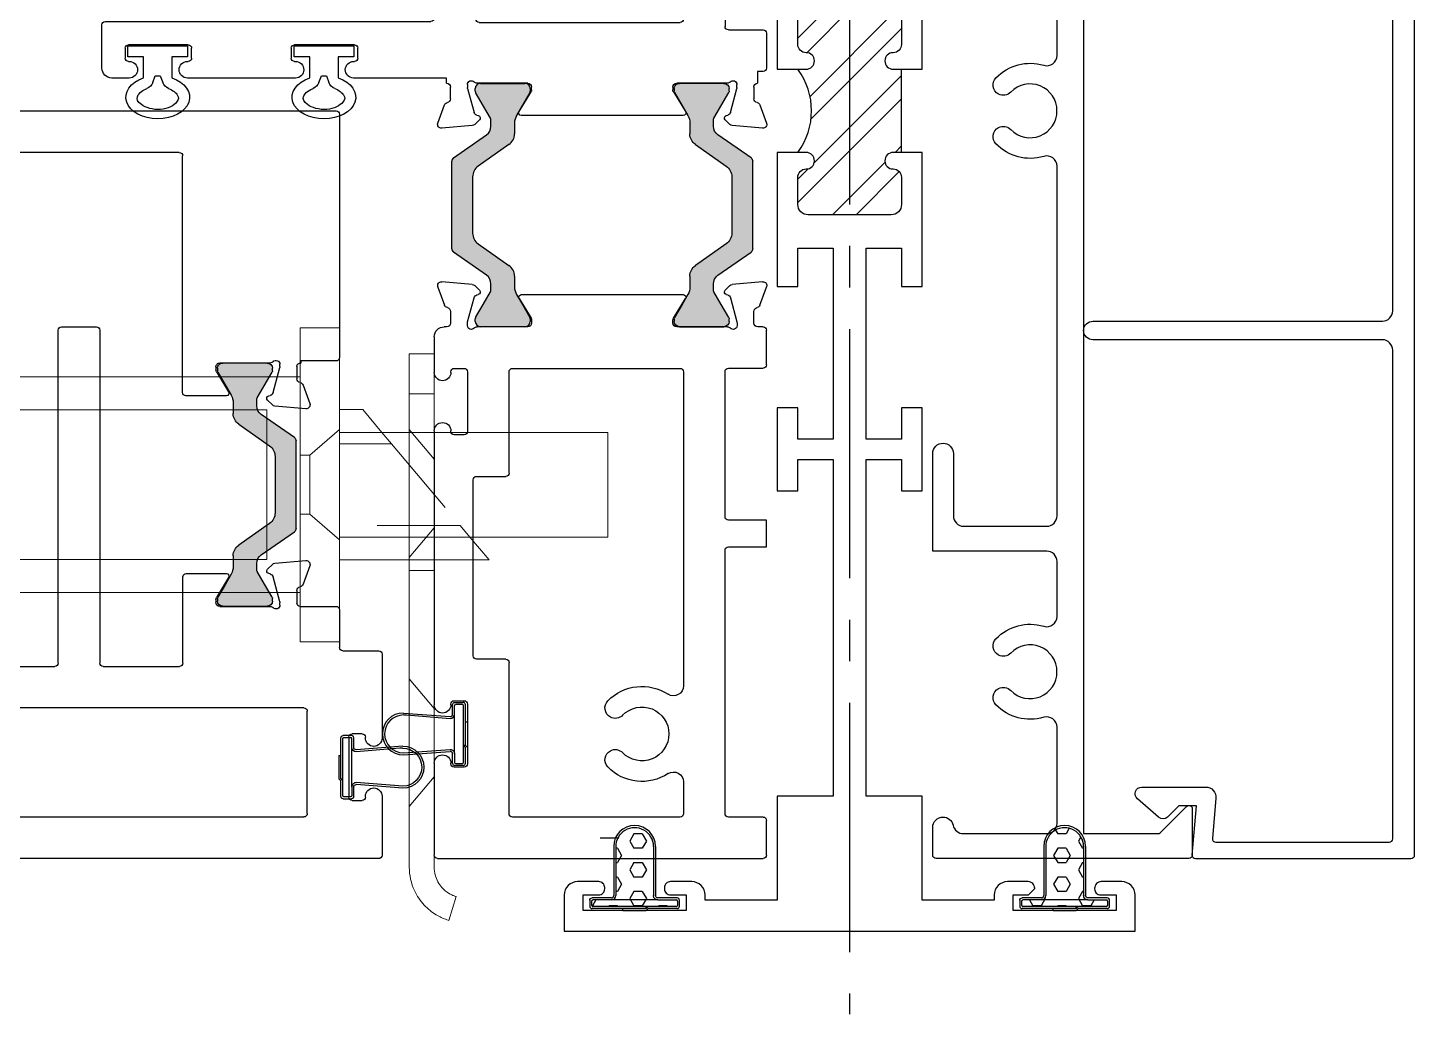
# Model space of a CAD drawing. Extents: x -73 to 76, y -94 to 26.
# Drawn here: x -15.499 to -11.327, y -2.361 to 0.607 of the extents above; entities that cross this region are included whole.
import ezdxf

# ---------------------------------------------------------------- set-up
doc = ezdxf.new("R2010")
doc.units = 0
doc.header["$MEASUREMENT"] = 0
for name, pattern in [('CENTER', [2, 1.25, -0.25, 0.25, -0.25]), ('CENTER2', [1.125, 0.75, -0.125, 0.125, -0.125]), ('HIDDEN', [0.375, 0.25, -0.125]), ('TRAZO_Y_PUNTO', [1, 0.5, -0.25, 0, -0.25])]:
    doc.linetypes.add(name, pattern=pattern)
doc.layers.get('0').update_dxf_attribs({"linetype": 'CONTINUOUS'})
for name, color, linetype in [('Cen', 1, 'CENTER'), ('CENTERLINES', 40, 'CENTER'), ('FRAME', 1, 'CONTINUOUS'), ('I-Strut', 7, 'CONTINUOUS'), ('INERTIA', 7, 'CONTINUOUS'), ('PROFILE NUMBER', 150, 'CONTINUOUS'), ('TEXT', 7, 'CONTINUOUS'), ('VENT', 5, 'CONTINUOUS')]:
    doc.layers.add(name, color=color, linetype=linetype)

# ---------------------------------------------------------------- blocks, each defined once
blk = doc.blocks.new('Q250T190')
for p, q in [((-0.063, 0.181), (-0.0525, 0.0405)), ((-0.057, 0.181), (-0.0465, 0.04)), ((0.057, 0.1719), (0.0465, 0.04)), ((0.063, 0.181), (0.0525, 0.0405)), ((0.057, 0.1798), (0.057, 0.1719)), ((-0.095, 0.001), (-0.095, 0.026)), ((-0.089, 0.0235), (-0.089, 0.0035)), ((-0.088, 0.033), (-0.0595, 0.033)), ((-0.0595, 0.027), (-0.0855, 0.027)), ((-0.0855, 0), (0.0855, 0)), ((-0.0595, 0.027), (0.0855, 0.027)), ((-0.035, -0.006), (-0.041, 0)), ((-0.035, -0.006), (-0.035, 0)), ((0.0595, 0.033), (0.088, 0.033)), ((0.089, 0.0035), (0.089, 0.0235)), ((0.095, 0.026), (0.095, 0.001)), ((-0.088, -0.006), (-0.041, -0.006)), ((-0.035, -0.012), (-0.041, -0.006)), ((-0.035, -0.006), (0.088, -0.006)), ((0.035, -0.012), (-0.035, -0.012)), ((0.035, -0.012), (0.035, -0.006))]:
    blk.add_line(p, q)
for centre, radius, start, end in [((0, 0.181), 0.063, 0, 180), ((0, 0.1804), 0.057, 359.3779, 179.3779), ((-0.088, 0.026), 0.007, 90, 180), ((-0.088, 0.001), 0.007, 180, 270), ((-0.0855, 0.0235), 0.0035, 90, 180), ((-0.0855, 0.0035), 0.0035, 180, 270), ((-0.0595, 0.04), 0.007, 270, 4.2588), ((0.0595, 0.04), 0.013, 180, 270), ((0.0595, 0.04), 0.007, 175.7412, 270), ((0.0855, 0.0035), 0.0035, 270, 0), ((0.088, 0.001), 0.007, 270, 0)]:
    blk.add_arc(centre, radius, start, end)
at = {"extrusion": (0, 0, -1)}
for centre, radius, start, end in [((0.0595, 0.04), 0.013, 180, 270.0001), ((-0.0855, 0.0235), 0.0035, 90, 180), ((-0.088, 0.026), 0.007, 90, 180)]:
    blk.add_arc(centre, radius, start, end, dxfattribs=at)
blk = doc.blocks.new('25199')
at = {"layer": 'PROFILE NUMBER', "color": 5}
for p, q in [((-0.0152, 0.1107), (-0.0077, 0.09)), ((-0.0077, 0.09), (0.0077, 0.09)), ((0.0077, 0.09), (0.0152, 0.1107))]:
    blk.add_line(p, q, dxfattribs=at)
blk.add_lwpolyline([(-0.0427, 0.0963), (-0.0427, 0.0335), (-0.09, 0.0335), (-0.09, 0), (0.09, 0), (0.09, 0.0335), (0.0427, 0.0335), (0.0427, 0.0963)], dxfattribs=at)
for centre, start, end in [((-0.0434, 0.1005), 19.8289, 69.2012), ((0.0434, 0.1005), 110.7697, 160.1945)]:
    blk.add_arc(centre, 0.03, start, end, dxfattribs=at)
blk.add_ellipse((0, 0.1547), major_axis=(-0.0958, 0), ratio=0.680816, start_param=2.033109, end_param=7.391692, dxfattribs=at)
blk.add_open_spline([(0.0328, 0.1286), (0.0459, 0.1335), (0.0549, 0.1413), (0.0641, 0.1561), (0.064, 0.1608), (0.0494, 0.1791), (0.0304, 0.1895), (-0.0138, 0.1932), (-0.0371, 0.1863), (-0.0617, 0.1676), (-0.0632, 0.1604), (-0.0596, 0.1465), (-0.0504, 0.1353), (-0.0328, 0.1286)], degree=3, knots=[2.056982, 2.056982, 2.056982, 2.056982, 2.724403, 2.724403, 3.660137, 3.660137, 4.595871, 4.595871, 5.531605, 5.531605, 6.467339, 6.467339, 7.36772, 7.36772, 7.36772, 7.36772], dxfattribs=at)
blk = doc.blocks.new('hdgh')
at = {"color": 3, "linetype": 'TRAZO_Y_PUNTO'}
for p, q in [((1.2256, 0.6101), (2.1153, 0.6101)), ((1.2256, -0.6103), (2.1153, -0.6103))]:
    blk.add_line(p, q, dxfattribs=at)
at = {"ltscale": 0.25}
for p, q in [((1.3358, 0.6101), (1.3358, 0.3249)), ((2.0051, 0.6101), (2.0051, 0.3249)), ((1.3358, -0.3251), (1.3358, -0.6103)), ((2.0051, -0.3251), (2.0051, -0.6103))]:
    blk.add_line(p, q, dxfattribs=at)
at = {"color": 7, "linetype": 'Continuous', "lineweight": 15}
for p, q in [((-0.118, -0.4723), (-0.118, 0.4726)), ((-0.118, 0.4726), (0.0001, 0.4726)), ((0.0001, 0.4726), (0.0001, -0.4723)), ((0.0001, 0.3249), (2.2757, 0.3249)), ((2.2757, 0.3249), (2.2757, 0.2249)), ((0.1001, 0.2249), (0.1001, -0.2247)), ((0.1001, 0.2249), (2.2757, 0.2249)), ((2.2757, 0.2249), (2.2757, -0.2247)), ((0.1001, -0.2247), (2.2757, -0.2247)), ((2.2757, -0.2247), (2.2757, -0.3247)), ((2.2757, -0.3247), (0.0001, -0.3247)), ((0.0001, -0.4723), (-0.118, -0.4723))]:
    blk.add_line(p, q, dxfattribs=at)
at = {"color": 7, "linetype": 'HIDDEN', "lineweight": 0}
for p, q in [((1.3289, 0.3249), (1.3289, 0.2249)), ((1.3358, 0.3249), (1.3358, 0.2249)), ((1.4468, 0.2249), (1.4468, 0.3249)), ((1.4733, 0.2249), (1.4733, 0.3249)), ((1.5193, 0.2249), (1.5193, 0.3249)), ((1.6118, 0.2249), (1.6118, 0.3249)), ((1.7118, 0.2249), (1.7118, 0.3249)), ((1.8043, 0.2249), (1.8043, 0.3249)), ((1.8733, 0.2249), (1.8733, 0.3249)), ((1.8768, 0.2249), (1.8768, 0.3249)), ((2.0108, 0.2249), (2.0108, 0.3249)), ((2.0178, 0.2249), (2.0178, 0.3249)), ((2.2007, 0.2249), (2.2007, -0.2247)), ((-0.4811, 0.123), (-0.5102, 0.1576)), ((-0.0288, 0.0886), (-0.118, 0.1661)), ((-0.0288, -0.0884), (-0.0288, 0.0886)), ((0.0001, 0.0886), (-0.0288, 0.0886)), ((-0.118, -0.1659), (-0.0288, -0.0884)), ((-0.0288, -0.0884), (0.0001, -0.0884)), ((1.3289, -0.2247), (1.3289, -0.3247)), ((1.3358, -0.2247), (1.3358, -0.3247)), ((1.4468, -0.3247), (1.4468, -0.2247)), ((1.4733, -0.3247), (1.4733, -0.2247)), ((1.5193, -0.3247), (1.5193, -0.2247)), ((1.6118, -0.3247), (1.6118, -0.2247)), ((1.7118, -0.3247), (1.7118, -0.2247)), ((1.8043, -0.3247), (1.8043, -0.2247)), ((1.8733, -0.3247), (1.8733, -0.2247)), ((1.8768, -0.3247), (1.8768, -0.2247)), ((2.0108, -0.3247), (2.0108, -0.2247)), ((2.0178, -0.3247), (2.0178, -0.2247))]:
    blk.add_line(p, q, dxfattribs=at)
at = {"color": 5, "linetype": 'Continuous', "lineweight": 15}
for p, q in [((-0.568, 0.2265), (-0.118, 0.2265)), ((-0.5102, 0.1576), (-0.568, 0.2265)), ((-0.1881, -0.2263), (-0.2459, -0.1574)), ((-0.118, -0.2263), (-0.1881, -0.2263))]:
    blk.add_line(p, q, dxfattribs=at)
at = {"color": 1, "linetype": 'Continuous', "lineweight": 15}
for p, q in [((-0.9251, 0.1576), (-0.118, 0.1576)), ((-0.9251, -0.1574), (-0.9251, 0.1576)), ((-0.9251, -0.1574), (-0.118, -0.1574))]:
    blk.add_line(p, q, dxfattribs=at)
at = {"color": 5, "linetype": 'HIDDEN', "lineweight": 0}
for p, q in [((-0.4812, 0.123), (-0.118, 0.123)), ((-0.4811, 0.123), (-0.118, 0.123)), ((-0.275, -0.1227), (-0.4811, 0.123)), ((-0.2459, -0.1574), (-0.275, -0.1227)), ((-0.118, -0.1227), (-0.275, -0.1227)), ((-0.2749, -0.1228), (-0.118, -0.1228))]:
    blk.add_line(p, q, dxfattribs=at)
at = {"layer": 'Cen'}
blk.add_line((1.6705, 0.4932), (1.6705, -0.4122), dxfattribs=at)
blk = doc.blocks.new('24993')
at = {"color": 7, "linetype": 'Continuous', "lineweight": 15}
for p, q in [((0, 0), (-0.075, 0)), ((-0.075, -0.156), (-0.075, 0)), ((0, -0.156), (0, 0)), ((-0.075, -1.4164), (-0.075, -0.156)), ((0, -1.545), (0, -0.156)), ((-0.075, -1.545), (-0.075, -1.4164)), ((-0.1192, -1.705), (-0.1406, -1.6331))]:
    blk.add_line(p, q, dxfattribs=at)
at = {"color": 7, "linetype": 'HIDDEN', "lineweight": 0}
for p, q in [((0, -0.12), (-0.075, -0.12)), ((0, -0.2275), (-0.075, -0.3169)), ((-0.075, -0.5231), (0, -0.6125)), ((-0.075, -0.6515), (0, -0.6515)), ((0, -0.9775), (-0.075, -1.0669)), ((-0.075, -1.2731), (0, -1.3625))]:
    blk.add_line(p, q, dxfattribs=at)
at = {"color": 7, "linetype": 'Continuous', "lineweight": 15}
blk.add_arc((-0.167, -1.545), 0.167, 335.1087, 0, dxfattribs=at)
for points, knots in [([(-0.1406, -1.6331), (-0.1406, -1.6331), (-0.1379, -1.6325), (-0.13, -1.6293), (-0.1268, -1.6278), (-0.1195, -1.6239), (-0.1154, -1.6214), (-0.1067, -1.6147), (-0.1023, -1.6107), (-0.0936, -1.6009), (-0.0895, -1.5952), (-0.0827, -1.5824), (-0.0798, -1.5753), (-0.076, -1.5606), (-0.075, -1.5528), (-0.075, -1.545)], [0, 0, 0, 0, 0.25, 0.25, 0.375, 0.375, 0.5, 0.5, 0.625, 0.625, 0.75, 0.75, 0.875, 0.875, 1, 1, 1, 1]), ([(-0.0155, -1.6153), (-0.0193, -1.6234), (-0.0236, -1.631), (-0.0333, -1.6455), (-0.0388, -1.6524), (-0.0503, -1.6648), (-0.0563, -1.6703), (-0.0685, -1.6801), (-0.0746, -1.6843), (-0.086, -1.6912), (-0.0915, -1.694), (-0.101, -1.6985), (-0.1052, -1.7002), (-0.1121, -1.7027), (-0.1147, -1.7036), (-0.1182, -1.7047), (-0.1192, -1.705), (-0.1192, -1.705)], [0, 0, 0, 0, 0.125, 0.125, 0.25, 0.25, 0.375, 0.375, 0.5, 0.5, 0.625, 0.625, 0.75, 0.75, 0.875, 0.875, 1, 1, 1, 1])]:
    blk.add_open_spline(points, degree=3, knots=knots, dxfattribs=at)
blk = doc.blocks.new('3201-1_Block_Frame_Component')
for p, q in [((-0.0525, 0), (0.0525, 0)), ((1.4233, 0), (1.5275, 0)), ((1.6028, -0.0199), (1.6574, 0)), ((1.6574, 0), (1.6575, 0)), ((-0.0625, -0.99), (-0.0625, -0.01)), ((0.0625, -0.01), (0.0625, -0.115)), ((0.8755, -0.115), (0.8755, 0)), ((0.8755, 0), (0.9555, 0)), ((0.9555, 0), (0.9555, -0.115)), ((1.4133, -0.115), (1.4133, -0.01)), ((1.5375, -0.01), (1.5375, -0.0264)), ((1.5491, -0.038), (1.584, -0.038)), ((1.673, -0.0119), (1.665, -0.1035)), ((0.0725, -0.125), (0.8655, -0.125)), ((0.9655, -0.125), (1.4033, -0.125)), ((1.5375, -0.1179), (1.5375, -0.2704)), ((1.55, -0.089), (1.5414, -0.089)), ((1.6252, -0.1087), (1.553, -0.0894)), ((1.6346, -0.1213), (1.6334, -0.117)), ((1.6616, -0.1107), (1.6476, -0.1248)), ((0.1679, -0.25), (0.0725, -0.25)), ((1.4025, -0.25), (0.4571, -0.25)), ((1.5637, -0.2803), (1.6225, -0.2444)), ((0.0625, -0.26), (0.0625, -0.765)), ((1.4125, -0.765), (1.4125, -0.26)), ((1.5491, -0.282), (1.5577, -0.282)), ((1.6343, -0.251), (1.6343, -0.738)), ((1.5577, -0.707), (1.5491, -0.707)), ((1.6225, -0.7446), (1.5637, -0.7087)), ((1.5375, -0.7186), (1.5375, -0.8711)), ((0.0725, -0.775), (0.5275, -0.775)), ((0.5375, -0.785), (0.5375, -0.8731)), ((1.0875, -0.8731), (1.0875, -0.785)), ((1.0975, -0.775), (1.4025, -0.775)), ((1.6334, -0.872), (1.6346, -0.8677)), ((1.6476, -0.8642), (1.6616, -0.8783)), ((0.2125, -0.91), (0.2125, -0.94)), ((0.4025, -0.9), (0.2225, -0.9)), ((0.4125, -0.94), (0.4125, -0.91)), ((0.5475, -0.8831), (1.0775, -0.8831)), ((1.2125, -0.91), (1.2125, -0.94)), ((1.4025, -0.9), (1.2225, -0.9)), ((1.4125, -0.94), (1.4125, -0.91)), ((1.5414, -0.9), (1.55, -0.9)), ((1.553, -0.8996), (1.6252, -0.8803)), ((1.665, -0.8855), (1.673, -0.9771)), ((0.2225, -0.95), (0.2245, -0.95)), ((0.4005, -0.95), (0.4025, -0.95)), ((1.2225, -0.95), (1.2245, -0.95)), ((1.4005, -0.95), (1.4025, -0.95)), ((1.584, -0.951), (1.5491, -0.951)), ((0.2245, -1), (-0.0525, -1)), ((0.2495, -0.9749), (0.2495, -0.975)), ((0.3755, -0.975), (0.3755, -0.9749)), ((1.2245, -1), (0.4005, -1)), ((1.2495, -0.9749), (1.2495, -0.975)), ((1.3755, -0.975), (1.3755, -0.9749)), ((1.5075, -1), (1.4005, -1)), ((1.5375, -0.9626), (1.5375, -0.97)), ((1.6574, -0.989), (1.6028, -0.9691)), ((1.6575, -0.989), (1.6574, -0.989))]:
    blk.add_line(p, q)
for centre, radius, start, end in [((-0.0525, -0.01), 0.01, 90, 180), ((1.4233, -0.01), 0.01, 90, 180), ((1.5275, -0.01), 0.01, 0, 90), ((1.6614, -0.0109), 0.0116, 355, 110), ((0.0525, -0.01), 0.01, 0, 90), ((1.5491, -0.0264), 0.0116, 180, 270), ((1.584, -0.0264), 0.0116, 270, 349.0957), ((1.6068, -0.0308), 0.0116, 110, 169.0957), ((0.0725, -0.115), 0.01, 180, 270), ((0.8655, -0.115), 0.01, 270, 0), ((0.9655, -0.115), 0.01, 180, 270), ((1.4033, -0.115), 0.01, 270, 0), ((1.5414, -0.1006), 0.0116, 90, 228.1897), ((1.5259, -0.1179), 0.0116, 0, 48.1897), ((1.55, -0.1006), 0.0116, 75, 90), ((1.6222, -0.12), 0.0116, 15, 75), ((1.6421, -0.1193), 0.00775, 195, 315), ((1.6534, -0.1025), 0.0116, 315, 355), ((0.0725, -0.26), 0.01, 90, 180), ((0.1679, -0.28), 0.03, 326.6925, 90), ((0.4571, -0.28), 0.03, 90, 213.3075), ((1.4025, -0.26), 0.01, 0, 90), ((1.6266, -0.251), 0.00775, 360, 121.4), ((1.5491, -0.2704), 0.0116, 180, 270), ((1.5577, -0.2704), 0.0116, 270, 301.4), ((0.3125, -0.375), 0.143, 146.6925, 225.9315), ((0.3125, -0.375), 0.081, 314.0685, 225.9315), ((0.3125, -0.375), 0.143, 314.0685, 33.3075), ((0.2346, -0.4555), 0.031, 332, 45.9315), ((0.3904, -0.4555), 0.031, 134.0685, 208), ((0.2346, -0.4555), 0.031, 225.9315, 332), ((0.3904, -0.4555), 0.031, 208, 314.0685), ((1.5491, -0.7186), 0.0116, 90, 180), ((1.5577, -0.7186), 0.0116, 58.6, 90), ((1.6266, -0.738), 0.00775, 238.6, 360), ((0.0725, -0.765), 0.01, 180, 270), ((0.5275, -0.785), 0.01, 0, 90), ((1.0975, -0.785), 0.01, 90, 180), ((1.4025, -0.765), 0.01, 270, 0), ((0.5475, -0.8731), 0.01, 180, 270), ((1.0775, -0.8731), 0.01, 270, 0), ((1.5259, -0.8711), 0.0116, 311.8103, 360), ((1.6222, -0.869), 0.0116, 285, 345), ((1.6421, -0.8697), 0.00775, 45, 165), ((0.2225, -0.91), 0.01, 90, 180), ((0.4025, -0.91), 0.01, 360, 90), ((1.2225, -0.91), 0.01, 90, 180), ((1.4025, -0.91), 0.01, 360, 90), ((1.5414, -0.8884), 0.0116, 131.8103, 270), ((1.55, -0.8884), 0.0116, 270, 285), ((1.6534, -0.8865), 0.0116, 5, 45), ((0.2225, -0.94), 0.01, 180, 270), ((0.2247, -0.9748), 0.0248, 359.8478, 90.3675), ((0.4003, -0.9748), 0.0248, 89.6325, 180.1522), ((0.4025, -0.94), 0.01, 270, 0), ((1.2225, -0.94), 0.01, 180, 270), ((1.2247, -0.9748), 0.0248, 359.8478, 90.3675), ((1.4003, -0.9748), 0.0248, 89.6325, 180.1522), ((1.4025, -0.94), 0.01, 270, 360), ((1.5491, -0.9626), 0.0116, 90, 180), ((1.584, -0.9626), 0.0116, 10.9043, 90), ((-0.0525, -0.99), 0.01, 180, 270), ((0.2245, -0.975), 0.025, 270, 360), ((0.4005, -0.975), 0.025, 180, 270), ((1.2245, -0.975), 0.025, 270, 360), ((1.4005, -0.975), 0.025, 180, 270), ((1.5075, -0.97), 0.03, 270.0001, 0), ((1.6068, -0.9582), 0.0116, 190.9043, 250), ((1.6614, -0.9781), 0.0116, 250, 5)]:
    blk.add_arc(centre, radius, start, end)
blk = doc.blocks.new('25198-18.6mmX6.0mm_Std_I-Strut')
at = {"layer": 'I-Strut'}
h = blk.add_hatch(color=256, dxfattribs=at)
h.dxf.hatch_style = 1
h.paths.add_polyline_path([(0.1416, -0.005, 0.244698), (0.1319, 0), (-0.1319, 0, 0.244698), (-0.1416, -0.005), (-0.2114, -0.1047, -0.244698), (-0.2372, -0.1181), (-0.2552, -0.1181, -0.131652), (-0.2611, -0.1165), (-0.2992, -0.0945), (-0.3383, -0.0719, 0.131652), (-0.3423, -0.0709), (-0.3504, -0.0709, 0.414214), (-0.3661, -0.0866), (-0.3661, -0.1063), (-0.3661, -0.2008), (-0.3661, -0.2205, 0.414214), (-0.3504, -0.2362), (-0.3423, -0.2362, 0.131652), (-0.3383, -0.2352), (-0.2992, -0.2126), (-0.2693, -0.1953, -0.131652), (-0.2457, -0.189), (-0.214, -0.189, 0.244698), (-0.1818, -0.1722), (-0.117, -0.0798, -0.244698), (-0.0848, -0.063), (0.0848, -0.063, -0.244698), (0.117, -0.0798), (0.1818, -0.1722, 0.244698), (0.214, -0.189), (0.2457, -0.189, -0.131652), (0.2693, -0.1953), (0.3383, -0.2352, 0.131652), (0.3423, -0.2362), (0.3504, -0.2362, 0.414214), (0.3661, -0.2205), (0.3661, -0.2008), (0.3661, -0.1063), (0.3661, -0.0866, 0.414214), (0.3504, -0.0709), (0.3423, -0.0709, 0.131652), (0.3383, -0.0719), (0.2611, -0.1165, -0.131652), (0.2552, -0.1181), (0.2372, -0.1181, -0.244698), (0.2114, -0.1047)])
for p, q in [((-0.1319, 0), (0.1319, 0)), ((-0.2114, -0.1047), (-0.1416, -0.005)), ((0.1416, -0.005), (0.2114, -0.1047)), ((-0.3504, -0.0709), (-0.3423, -0.0709)), ((-0.3383, -0.0719), (-0.2992, -0.0945)), ((-0.117, -0.0798), (-0.1818, -0.1722)), ((0.0848, -0.063), (-0.0848, -0.063)), ((0.1818, -0.1722), (0.117, -0.0798)), ((0.2611, -0.1165), (0.3383, -0.0719)), ((0.3423, -0.0709), (0.3504, -0.0709)), ((-0.3661, -0.1063), (-0.3661, -0.0866)), ((-0.3661, -0.2008), (-0.3661, -0.1063)), ((-0.2992, -0.0945), (-0.2611, -0.1165)), ((-0.2552, -0.1181), (-0.2372, -0.1181)), ((0.2372, -0.1181), (0.2552, -0.1181)), ((0.3661, -0.0866), (0.3661, -0.1063)), ((0.3661, -0.1063), (0.3661, -0.2008)), ((-0.3661, -0.2205), (-0.3661, -0.2008)), ((-0.2693, -0.1953), (-0.2992, -0.2126)), ((-0.214, -0.189), (-0.2457, -0.189)), ((0.2457, -0.189), (0.214, -0.189)), ((0.3383, -0.2352), (0.2693, -0.1953)), ((0.3661, -0.2008), (0.3661, -0.2205)), ((-0.3423, -0.2362), (-0.3504, -0.2362)), ((-0.2992, -0.2126), (-0.3383, -0.2352)), ((0.3504, -0.2362), (0.3423, -0.2362))]:
    blk.add_line(p, q, dxfattribs=at)
for centre, radius, start, end in [((-0.1319, -0.0118), 0.0118, 90, 145), ((0.1319, -0.0118), 0.0118, 35, 90), ((-0.3504, -0.0866), 0.0157, 90, 180), ((-0.3423, -0.0787), 0.00787, 60, 90), ((-0.0848, -0.1024), 0.0394, 90, 145), ((0.0848, -0.1024), 0.0394, 35, 90), ((0.3423, -0.0787), 0.00787, 90, 120), ((0.3504, -0.0866), 0.0157, 360, 90), ((-0.2552, -0.1063), 0.0118, 240, 270), ((-0.2372, -0.0866), 0.0315, 270, 325), ((0.2372, -0.0866), 0.0315, 215, 270), ((0.2552, -0.1063), 0.0118, 270, 300), ((-0.2457, -0.2362), 0.0472, 90, 120), ((-0.214, -0.1496), 0.0394, 270, 325), ((0.214, -0.1496), 0.0394, 215, 270), ((0.2457, -0.2362), 0.0472, 60, 90), ((-0.3504, -0.2205), 0.0157, 180, 270), ((-0.3423, -0.2283), 0.00787, 270, 300), ((0.3423, -0.2283), 0.00787, 240, 270), ((0.3504, -0.2205), 0.0157, 270, 0)]:
    blk.add_arc(centre, radius, start, end, dxfattribs=at)
blk = doc.blocks.new('3201-2_Block_Frame_Component')
for p, q in [((-2.2244, 0), (-2.2245, 0)), ((-2.1698, -0.0199), (-2.2244, 0)), ((-1.9539, 0), (-2.0589, 0)), ((-0.8753, 0), (-0.9553, 0)), ((-0.9553, 0), (-0.9553, -0.115)), ((-0.8753, -0.115), (-0.8753, 0)), ((0.0525, 0), (-0.0525, 0)), ((-2.24, -0.0119), (-2.232, -0.1035)), ((-2.1161, -0.038), (-2.151, -0.038)), ((-2.0689, -0.027), (-2.1045, -0.027)), ((-2.0689, -0.01), (-2.0689, -0.027)), ((-1.9439, -0.115), (-1.9439, -0.01)), ((-0.0625, -0.01), (-0.0625, -0.115)), ((0.0625, -0.99), (0.0625, -0.01)), ((-2.2286, -0.1107), (-2.2146, -0.1248)), ((-2.2016, -0.1213), (-2.2004, -0.117)), ((-2.1922, -0.1087), (-2.12, -0.0894)), ((-2.117, -0.089), (-2.1084, -0.089)), ((-2.1045, -0.1179), (-2.1045, -0.2704)), ((-0.9653, -0.125), (-1.9339, -0.125)), ((-0.0725, -0.125), (-0.8653, -0.125)), ((-2.1307, -0.2803), (-2.1895, -0.2444)), ((-1.9113, -0.25), (-0.4571, -0.25)), ((-0.1687, -0.25), (-0.0725, -0.25)), ((-2.2013, -0.251), (-2.2013, -0.738)), ((-2.1161, -0.282), (-2.1247, -0.282)), ((-1.9213, -0.865), (-1.9213, -0.26)), ((-0.0625, -0.26), (-0.0625, -0.865)), ((-2.1895, -0.7446), (-2.1307, -0.7087)), ((-2.1247, -0.707), (-2.1161, -0.707)), ((-2.1045, -0.7186), (-2.1045, -0.8711)), ((-2.2146, -0.8642), (-2.2286, -0.8783)), ((-2.2004, -0.872), (-2.2016, -0.8677)), ((-1.853, -0.875), (-1.9113, -0.875)), ((-0.0725, -0.875), (-1.5221, -0.875)), ((-2.232, -0.8855), (-2.24, -0.9771)), ((-2.12, -0.8996), (-2.1922, -0.8803)), ((-2.1084, -0.9), (-2.117, -0.9)), ((-2.151, -0.951), (-2.1161, -0.951)), ((-2.2245, -0.989), (-2.2244, -0.989)), ((-2.2244, -0.989), (-2.1698, -0.9691)), ((-2.1045, -0.9626), (-2.0887, -0.9626)), ((-2.0887, -0.9626), (-2.0887, -1.2431)), ((-1.9087, -1), (0.0525, -1)), ((-1.9187, -1.99), (-1.9187, -1.01)), ((-2.0387, -1.2425), (-2.0387, -1.24)), ((-2.0287, -1.23), (-1.9987, -1.23)), ((-1.9887, -1.24), (-1.9887, -1.42)), ((-2.0887, -1.4175), (-2.0887, -1.7425)), ((-2.0387, -1.42), (-2.0387, -1.4175)), ((-1.9987, -1.43), (-2.0287, -1.43)), ((-2.0387, -1.7425), (-2.0387, -1.74)), ((-2.0287, -1.73), (-1.9987, -1.73)), ((-1.9887, -1.74), (-1.9887, -1.92)), ((-2.0887, -1.9175), (-2.0887, -1.97)), ((-2.0387, -1.92), (-2.0387, -1.9175)), ((-1.9987, -1.93), (-2.0287, -1.93)), ((-2.0587, -2), (-1.9287, -2))]:
    blk.add_line(p, q)
for centre, radius, start, end in [((-2.2284, -0.0109), 0.0116, 70, 185), ((-2.0589, -0.01), 0.01, 90, 180), ((-1.9539, -0.01), 0.01, 0, 90), ((-0.0525, -0.01), 0.01, 90, 180), ((0.0525, -0.01), 0.01, 0, 90), ((-2.1738, -0.0308), 0.0116, 10.9043, 70), ((-2.151, -0.0264), 0.0116, 190.9043, 270), ((-2.1161, -0.0264), 0.0116, 270, 356.9445), ((-2.2204, -0.1025), 0.0116, 185, 225), ((-2.2091, -0.1193), 0.00775, 225, 345), ((-2.1892, -0.12), 0.0116, 105, 165), ((-2.117, -0.1006), 0.0116, 90, 105), ((-2.1084, -0.1006), 0.0116, 311.8103, 90), ((-2.0929, -0.1179), 0.0116, 131.8103, 180), ((-1.9339, -0.115), 0.01, 180, 270), ((-0.9653, -0.115), 0.01, 270, 0), ((-0.8653, -0.115), 0.01, 180, 270), ((-0.0725, -0.115), 0.01, 270, 0), ((-2.1936, -0.251), 0.00775, 58.6, 180), ((-1.9113, -0.26), 0.01, 90, 180), ((-0.4571, -0.28), 0.03, 326.6925, 90), ((-0.1679, -0.28), 0.03, 91.5622, 213.3075), ((-0.0725, -0.26), 0.01, 360, 89.9607), ((-2.1247, -0.2704), 0.0116, 238.6, 270), ((-2.1161, -0.2704), 0.0116, 270, 360), ((-0.3125, -0.375), 0.143, 146.6925, 225.9315), ((-0.3125, -0.375), 0.081, 314.0685, 225.9315), ((-0.3125, -0.375), 0.143, 314.0756, 33.3004), ((-0.3904, -0.4555), 0.031, 225.9315, 45.9315), ((-0.2346, -0.4555), 0.031, 134.0685, 314.0685), ((-2.1247, -0.7186), 0.0116, 90, 121.4), ((-2.1161, -0.7186), 0.0116, 360, 90), ((-1.6881, -0.7942), 0.1425, 133.92, 197.1153), ((-1.7654, -0.7138), 0.031, 314.0685, 134.0684), ((-1.6096, -0.7138), 0.031, 45.9315, 225.9315), ((-1.6875, -0.7943), 0.143, 342.9687, 45.9315), ((-2.1936, -0.738), 0.00775, 180, 301.4), ((-1.6875, -0.795), 0.0815, 133.7382, 46.2618), ((-2.2091, -0.8697), 0.00775, 15, 135), ((-2.1892, -0.869), 0.0116, 195, 255), ((-2.0929, -0.8711), 0.0116, 180, 228.1897), ((-1.9113, -0.865), 0.01, 180, 270), ((-1.853, -0.845), 0.03, 270, 17.1153), ((-1.5221, -0.845), 0.03, 162.9687, 270), ((-0.0725, -0.865), 0.01, 270, 0.0003), ((-2.2204, -0.8865), 0.0116, 135, 175), ((-2.117, -0.8884), 0.0116, 255, 270), ((-2.1084, -0.8884), 0.0116, 270, 48.1897), ((-2.151, -0.9626), 0.0116, 90, 169.0957), ((-2.1161, -0.9626), 0.0116, 360, 90), ((-2.2284, -0.9781), 0.0116, 175, 290), ((-2.1738, -0.9582), 0.0116, 290, 349.0957), ((-1.9087, -1.01), 0.01, 90, 180), ((0.0525, -0.99), 0.01, 270, 360), ((-2.0637, -1.2425), 0.025, 181.355, 0), ((-2.0287, -1.24), 0.01, 90, 180), ((-1.9987, -1.24), 0.01, 0, 90), ((-2.0637, -1.4175), 0.025, 0, 180), ((-2.0287, -1.42), 0.01, 180, 270), ((-1.9987, -1.42), 0.01, 270, 0), ((-2.0637, -1.7425), 0.025, 180, 0), ((-2.0287, -1.74), 0.01, 90, 180), ((-1.9987, -1.74), 0.01, 0, 90), ((-2.0637, -1.9175), 0.025, 0, 180), ((-2.0287, -1.92), 0.01, 180, 270), ((-1.9987, -1.92), 0.01, 270, 0), ((-2.0587, -1.97), 0.03, 180, 270), ((-1.9287, -1.99), 0.01, 270, 360)]:
    blk.add_arc(centre, radius, start, end)
blk = doc.blocks.new('3201_Block_Frame_Assembly')
for name, p in [('3201-1_Block_Frame_Component', (0, 0)), ('3201-2_Block_Frame_Component', (4.375, -0.0001)), ('25198-18.6mmX6.0mm_Std_I-Strut', (1.9041, -0.0418))]:
    blk.add_blockref(name, p)
at = {"xscale": -1, "rotation": 180}
blk.add_blockref('25198-18.6mmX6.0mm_Std_I-Strut', (1.9041, -0.9475), dxfattribs=at)
blk = doc.blocks.new('3204-1_Sash_Component')
for p, q in [((-0.0635, 3.0537), (-0.063, 0.01)), ((0.1241, 3.0637), (-0.0535, 3.0637)), ((0.5515, 3.0637), (0.2991, 3.0637)), ((0.5615, 2.9456), (0.5615, 3.0537)), ((0.1216, 3.0137), (0.1241, 3.0137)), ((0.2991, 3.0137), (0.3016, 3.0137)), ((0.1116, 2.9737), (0.1116, 3.0037)), ((0.3016, 2.9637), (0.1216, 2.9637)), ((0.3116, 3.0037), (0.3116, 2.9737)), ((0.6855, 2.9356), (0.5715, 2.9356)), ((0.6955, 2.8176), (0.6955, 2.9256)), ((0.0718, 2.8387), (0.3798, 2.8387)), ((0.8175, 2.8463), (0.7619, 2.8261)), ((0.0618, 0.325), (0.0618, 2.8287)), ((0.3898, 2.8287), (0.3898, 0.325)), ((0.7428, 2.8076), (0.7055, 2.8076)), ((0.8251, 2.741), (0.8333, 2.8342)), ((0.6995, 2.7565), (0.7058, 2.7565)), ((0.7089, 2.7561), (0.7847, 2.7357)), ((0.6955, 2.5755), (0.6955, 2.7271)), ((0.793, 2.7274), (0.7942, 2.7229)), ((0.8074, 2.7194), (0.8217, 2.7337)), ((0.782, 2.6019), (0.7222, 2.5654)), ((0.794, 2.4744), (0.794, 2.5952)), ((0.7161, 2.5637), (0.7074, 2.5637)), ((0.5248, 2.4644), (0.784, 2.4644)), ((0.5148, 2.2244), (0.5148, 2.4544)), ((1.5267, 2.2144), (0.5248, 2.2144)), ((1.5367, 2.0994), (1.5367, 2.2044)), ((0.5248, 2.0894), (1.5267, 2.0894)), ((0.5148, 1.7903), (0.5148, 2.0794)), ((0.5698, 1.7528), (0.5148, 1.7903)), ((0.5148, 1.7153), (0.5698, 1.7528)), ((0.5148, 1.1303), (0.5148, 1.7153)), ((0.5698, 1.0928), (0.5148, 1.1303)), ((0.5148, 1.0553), (0.5698, 1.0928)), ((0.5148, 0.4288), (0.5148, 1.0553)), ((1.5283, 0.4188), (0.5248, 0.4188)), ((1.5383, 0.3038), (1.5383, 0.4088)), ((0.3798, 0.315), (0.0718, 0.315)), ((1.1545, 0.1548), (1.1545, 0.3063)), ((1.1663, 0.3181), (1.175, 0.3181)), ((1.1811, 0.3164), (1.2409, 0.2799)), ((1.2529, 0.2866), (1.2529, 0.2938)), ((1.2529, 0.2938), (1.5283, 0.2938)), ((0.017, 0.11), (0.017, 0.18)), ((0.027, 0.19), (0.6387, 0.19)), ((1.1647, 0.1253), (1.1584, 0.1253)), ((1.2436, 0.1461), (1.1678, 0.1258)), ((1.2531, 0.1589), (1.252, 0.1544)), ((1.2806, 0.1481), (1.2663, 0.1624)), ((1.2922, 0.0476), (1.2841, 0.1408)), ((0.066, 0.0225), (0.0183, 0.105)), ((0.6387, 0.119), (0.6239, 0.119)), ((0.6239, 0.065), (1.1545, 0.065)), ((1.1545, 0.065), (1.1545, 0.0742)), ((1.1545, 0.0742), (1.2017, 0.0742)), ((1.2209, 0.0557), (1.2764, 0.0355)), ((-0.053, 0), (0.053, 0))]:
    blk.add_line(p, q)
for centre, radius, start, end in [((-0.0535, 3.0537), 0.01, 90, 180.0086), ((0.1241, 3.0387), 0.025, 270, 90), ((0.2991, 3.0387), 0.025, 90, 270), ((0.5515, 3.0537), 0.01, 0, 90), ((0.1216, 3.0037), 0.01, 90, 180), ((0.3016, 3.0037), 0.01, 360, 90), ((0.1216, 2.9737), 0.01, 180, 270), ((0.3016, 2.9737), 0.01, 270, 0), ((0.5715, 2.9456), 0.01, 180, 270), ((0.6855, 2.9256), 0.01, 0.0003, 90), ((0.0718, 2.8287), 0.01, 90, 180), ((0.3798, 2.8287), 0.01, 0, 90), ((0.8215, 2.8352), 0.0118, 355, 110), ((0.7055, 2.8176), 0.01, 180, 270), ((0.7428, 2.8195), 0.0118, 270, 349.0957), ((0.766, 2.815), 0.0118, 110, 169.0957), ((0.6995, 2.7447), 0.0118, 90, 228.1897), ((0.7058, 2.7447), 0.0118, 75, 90), ((0.6837, 2.7271), 0.0118, 0, 48.1897), ((0.7816, 2.7243), 0.0118, 15, 75), ((0.8018, 2.725), 0.00787, 195, 315), ((0.8134, 2.7421), 0.0118, 315, 355), ((0.7861, 2.5952), 0.00787, 360, 121.4), ((0.7074, 2.5755), 0.0118, 180, 270), ((0.7161, 2.5755), 0.0118, 270, 301.4), ((0.5248, 2.4544), 0.01, 90, 180), ((0.784, 2.4744), 0.01, 270, 0), ((0.5248, 2.2244), 0.01, 180, 270), ((1.5267, 2.2044), 0.01, 0, 90), ((0.5248, 2.0794), 0.01, 90, 180), ((1.5267, 2.0994), 0.01, 270, 360), ((0.5248, 0.4288), 0.01, 179.9999, 270), ((1.5283, 0.4088), 0.01, 360, 90), ((0.0718, 0.325), 0.01, 180, 270), ((0.3798, 0.325), 0.01, 270, 360), ((1.1663, 0.3063), 0.0118, 90, 180), ((1.175, 0.3063), 0.0118, 58.6, 90), ((1.5283, 0.3038), 0.01, 270, 360), ((1.245, 0.2866), 0.00787, 238.6, 0), ((0.027, 0.18), 0.01, 90, 180), ((0.6333, 0.1545), 0.0359, 278.6646, 81.3354), ((1.1584, 0.1372), 0.0118, 131.8103, 270), ((1.1427, 0.1548), 0.0118, 311.8103, 360), ((1.1647, 0.1372), 0.0118, 270, 285), ((1.2405, 0.1575), 0.0118, 285, 345), ((1.2608, 0.1568), 0.00787, 45, 165), ((1.2723, 0.1397), 0.0118, 5, 45), ((0.027, 0.11), 0.01, 180, 210), ((0.6239, 0.092), 0.027, 90, 270), ((1.2017, 0.0624), 0.0118, 10.9043, 90), ((1.2249, 0.0668), 0.0118, 190.9043, 250), ((1.2804, 0.0466), 0.0118, 250, 5), ((-0.053, 0.01), 0.01, 180, 270), ((0.053, 0.015), 0.015, 269.9988, 29.9988)]:
    blk.add_arc(centre, radius, start, end)
blk = doc.blocks.new('3204-2_Sash_Component')
for p, q in [((-0.666, 3.6126), (-0.666, 3.5062)), ((0.0765, 3.6226), (-0.656, 3.6226)), ((0.0865, 0.01), (0.0865, 3.6126)), ((-0.81, 3.5213), (-0.8018, 3.4281)), ((-0.7386, 3.5132), (-0.7941, 3.5334)), ((-0.666, 3.5062), (-0.6722, 3.5062)), ((-0.6822, 3.4947), (-0.7195, 3.4947)), ((-0.7614, 3.4228), (-0.6855, 3.4432)), ((-0.6825, 3.4436), (-0.6762, 3.4436)), ((-0.7984, 3.4208), (-0.7841, 3.4065)), ((-0.7709, 3.41), (-0.7697, 3.4145)), ((-0.6722, 3.4141), (-0.6722, 3.2626)), ((-0.7706, 3.2823), (-0.7706, 3.1608)), ((-0.6989, 3.2525), (-0.7587, 3.289)), ((-0.684, 3.2508), (-0.6927, 3.2508)), ((-0.7606, 3.1508), (-0.0485, 3.1508)), ((-0.0385, 3.1408), (-0.0385, 2.4866)), ((-0.1242, 2.4766), (-0.1992, 2.4391)), ((-0.0485, 2.4766), (-0.1242, 2.4766)), ((-0.1992, 2.4391), (-0.1242, 2.4016)), ((-0.1242, 2.4016), (-0.0493, 2.4016)), ((-0.0393, 2.3916), (-0.0393, 2.3291)), ((-0.1793, 2.3091), (-0.1793, 2.1891)), ((-0.0493, 2.3191), (-0.1693, 2.3191)), ((-0.1243, 2.1891), (-0.1243, 2.2541)), ((-0.1143, 2.2641), (-0.0493, 2.2641)), ((-0.0393, 2.2541), (-0.0392, 1.9641)), ((-0.1693, 2.1791), (-0.1343, 2.1791)), ((-0.1793, 2.0291), (-0.1792, 1.9091)), ((-0.1343, 2.0391), (-0.1693, 2.0391)), ((-0.1243, 1.9641), (-0.1243, 2.0291)), ((-0.0492, 1.9541), (-0.1143, 1.9541)), ((-0.1692, 1.8991), (-0.0492, 1.8991)), ((-0.0392, 1.8891), (-0.0392, 1.8266)), ((-0.1242, 1.8166), (-0.1992, 1.7791)), ((-0.0492, 1.8166), (-0.1242, 1.8166)), ((-0.1992, 1.7791), (-0.1242, 1.7416)), ((-0.1242, 1.7416), (-0.0486, 1.7416)), ((-0.0386, 1.7316), (-0.0385, 1.1151)), ((-0.3119, 1.0951), (-0.3119, 0.9736)), ((-0.0485, 1.1051), (-0.3019, 1.1051)), ((-0.2999, 0.9669), (-0.2402, 1.0034)), ((-0.234, 1.0051), (-0.2253, 1.0051)), ((-0.2135, 0.9933), (-0.2135, 0.8418)), ((-0.3254, 0.8494), (-0.3397, 0.8351)), ((-0.311, 0.8414), (-0.3122, 0.8459)), ((-0.3431, 0.8278), (-0.3512, 0.7346)), ((-0.2268, 0.8128), (-0.3026, 0.8331)), ((-0.2174, 0.8123), (-0.2238, 0.8123)), ((-0.2607, 0.7612), (-0.2235, 0.7612)), ((-0.2135, 0.752), (-0.0385, 0.752)), ((-0.3354, 0.7225), (-0.2799, 0.7427)), ((-0.0285, 0.742), (-0.0285, 0.447)), ((-0.0865, 0.427), (-0.0865, 0.2378)), ((-0.0385, 0.437), (-0.0765, 0.437)), ((-0.0365, 0.2378), (-0.0365, 0.2403)), ((-0.0265, 0.2503), (0.0035, 0.2503)), ((0.0135, 0.2403), (0.0135, 0.0603)), ((-0.0865, 0.0628), (-0.0865, 0.01)), ((-0.0365, 0.0603), (-0.0365, 0.0628)), ((0.0035, 0.0503), (-0.0265, 0.0503)), ((-0.0765, 0), (0.0765, 0))]:
    blk.add_line(p, q)
for centre, radius, start, end in [((-0.656, 3.6126), 0.01, 90, 180), ((0.0765, 3.6126), 0.01, 360, 90), ((-0.7982, 3.5223), 0.0118, 70, 185), ((-0.7426, 3.5021), 0.0118, 10.9043, 70), ((-0.6823, 3.5049), 0.0101, 270.3263, 7.2837), ((-0.7195, 3.5065), 0.0118, 190.9043, 270), ((-0.79, 3.4292), 0.0118, 185, 225), ((-0.7583, 3.4114), 0.0118, 105, 165), ((-0.6825, 3.4317), 0.0118, 90, 105), ((-0.6762, 3.4317), 0.0118, 311.8103, 90), ((-0.6604, 3.4141), 0.0118, 131.8103, 180), ((-0.7785, 3.4121), 0.00787, 225, 345), ((-0.7628, 3.2823), 0.00787, 58.6, 180), ((-0.684, 3.2626), 0.0118, 270, 0), ((-0.6927, 3.2626), 0.0118, 238.6, 270), ((-0.7606, 3.1608), 0.01, 180, 270), ((-0.0485, 3.1408), 0.01, 0.0001, 90), ((-0.0485, 2.4866), 0.01, 269.9914, 0.0001), ((-0.0493, 2.3916), 0.01, 0.0004, 89.9914), ((-0.1693, 2.3091), 0.01, 90.0086, 180.0086), ((-0.0493, 2.3291), 0.01, 270.0086, 0.0086), ((-0.1143, 2.2541), 0.01, 90.0086, 180.0086), ((-0.0493, 2.2541), 0.01, 0.0086, 90.0086), ((-0.1693, 2.1891), 0.01, 180.0086, 270.0086), ((-0.1343, 2.1891), 0.01, 270.0086, 0.0086), ((-0.1693, 2.0291), 0.01, 90.0086, 180.0086), ((-0.1343, 2.0291), 0.01, 0.0086, 90.0086), ((-0.1143, 1.9641), 0.01, 180.0086, 270.0086), ((-0.0492, 1.9641), 0.01, 270.0086, 0.0086), ((-0.1692, 1.9091), 0.01, 180.0086, 270.0086), ((-0.0492, 1.8891), 0.01, 0.0086, 90.0086), ((-0.0492, 1.8266), 0.01, 270.0086, 0.0267), ((-0.0486, 1.7316), 0.01, 0.0049, 90.0084), ((-0.3019, 1.0951), 0.01, 90, 180), ((-0.0485, 1.1151), 0.01, 270, 0.0049), ((-0.234, 0.9933), 0.0118, 90, 121.4), ((-0.2253, 0.9933), 0.0118, 360, 90), ((-0.304, 0.9736), 0.00787, 180, 301.4), ((-0.3313, 0.8267), 0.0118, 135, 175), ((-0.3198, 0.8438), 0.00787, 15, 135), ((-0.2996, 0.8445), 0.0118, 195, 255), ((-0.2017, 0.8418), 0.0118, 180, 228.1897), ((-0.2238, 0.8242), 0.0118, 255, 270), ((-0.2174, 0.8242), 0.0118, 270, 48.1897), ((-0.2839, 0.7538), 0.0118, 290, 349.0957), ((-0.2607, 0.7494), 0.0118, 90, 169.0957), ((-0.2235, 0.7512), 0.01, 4.7511, 90), ((-0.0385, 0.742), 0.01, 0, 90), ((-0.3395, 0.7336), 0.0118, 175, 290), ((-0.0765, 0.427), 0.01, 90, 180), ((-0.0385, 0.447), 0.01, 270, 0), ((-0.0615, 0.2378), 0.025, 180, 0), ((-0.0265, 0.2403), 0.01, 90, 180), ((0.0035, 0.2403), 0.01, 0, 90), ((-0.0615, 0.0628), 0.025, 0, 180), ((-0.0265, 0.0603), 0.01, 180, 270), ((0.0035, 0.0603), 0.01, 270, 0), ((-0.0765, 0.01), 0.01, 180, 270), ((0.0765, 0.01), 0.01, 270, 0)]:
    blk.add_arc(centre, radius, start, end)
blk = doc.blocks.new('3204_Sash_Yoke_Assembly')
for name, p in [('3204-1_Sash_Component', (0, 0)), ('3204-2_Sash_Component', (2.1, -0.6871)), ('25198-18.6mmX6.0mm_Std_I-Strut', (1.0617, 2.8048))]:
    blk.add_blockref(name, p)
at = {"xscale": -1, "rotation": 180}
blk.add_blockref('25198-18.6mmX6.0mm_Std_I-Strut', (1.5204, 0.0692), dxfattribs=at)
blk = doc.blocks.new('3801 1 INCH GLASS STOP')
blk.add_lwpolyline([(3.1831, -0.668), (-0.0009, -0.668, -0.414214), (-0.0109, -0.658), (-0.0109, -0.01, -0.440011), (0, 0), (0.1491, -0.013), (0.1491, 0.04), (0.115, 0.0742, -0.395486), (0.1141, 0.1015), (0.1701, 0.1652, -0.691708), (0.2051, 0.152), (0.2051, -0.0403, -0.440011), (0.1714, -0.0712), (0.05, -0.0606, 0.440011), (0.0391, -0.0706), (0.0391, -0.593, 0.414214), (0.0491, -0.603), (1.5201, -0.603, 0.414214), (1.5511, -0.572), (1.5511, 0.299, -0.414214), (1.5791, 0.327, -0.414214), (1.6071, 0.299), (1.6071, -0.572, 0.414214), (1.6381, -0.603), (3.0271, -0.603, 0.414214)], format="xyb")
blk = doc.blocks.new('3082 THERMAL MULLION')
h = blk.add_hatch()
h.set_pattern_fill('ANSI32', color=256, scale=0.4, style=0)
h.set_pattern_definition([(45, (-18.90285, -1.32658), (-0.106066, 0.106066), []), (45, (-18.83214, -1.32658), (-0.106066, 0.106066), [])])
h.paths.add_polyline_path([(0.156, 2.5935), (0.131, 2.5935, -0.414214), (0.106, 2.6185), (0.106, 2.6195, -0.414214), (0.13, 2.6435), (0.131, 2.6435, 0.414214), (0.156, 2.6685), (0.156, 2.7505, 0.414214), (0.125, 2.7815), (-0.125, 2.7815, 0.414214), (-0.156, 2.7505), (-0.156, 2.6685, 0.414214), (-0.131, 2.6435), (-0.13, 2.6435, -0.414214), (-0.106, 2.6195), (-0.106, 2.6185, -0.414214), (-0.131, 2.5935), (-0.156, 2.5935, -0.330037), (-0.156, 2.3435), (-0.131, 2.3435, -0.414214), (-0.106, 2.3185), (-0.106, 2.3175, -0.414214), (-0.13, 2.2935), (-0.131, 2.2935, 0.414214), (-0.156, 2.2685), (-0.156, 2.1865, 0.414214), (-0.125, 2.1555), (0.125, 2.1555, 0.414214), (0.156, 2.1865), (0.156, 2.2685, 0.414214), (0.131, 2.2935), (0.13, 2.2935, -0.414214), (0.106, 2.3175), (0.106, 2.3185, -0.414214), (0.131, 2.3435), (0.156, 2.3435)])
blk.add_line((0.156, 2.3435), (0.156, 2.5935))
for points in [[(-0.218, 2.9975), (-0.218, 2.5935), (-0.131, 2.5935, 0.414214), (-0.106, 2.6185), (-0.106, 2.6195, 0.414214), (-0.13, 2.6435), (-0.131, 2.6435, -0.414214), (-0.156, 2.6685), (-0.156, 2.7505, -0.414214)], [(0.156, 2.7505), (0.156, 2.6685, -0.414214), (0.131, 2.6435), (0.13, 2.6435, 0.414214), (0.106, 2.6195), (0.106, 2.6185, 0.414214), (0.131, 2.5935), (0.218, 2.5935), (0.218, 2.9975)]]:
    blk.add_lwpolyline(points, format="xyb")
blk.add_lwpolyline([(0.557, 0.128), (0.557, 0.129, 0.414214), (0.537, 0.149), (0.475, 0.149, 0.414214), (0.435, 0.109), (0.435, 0.093), (0.218, 0.093), (0.218, 0.406), (0.05, 0.406), (0.05, 1.419), (0.156, 1.419), (0.156, 1.325), (0.218, 1.325), (0.218, 1.575), (0.156, 1.575), (0.156, 1.481), (0.05, 1.481), (0.05, 2.0555), (0.156, 2.0555), (0.156, 1.9395), (0.218, 1.9395), (0.218, 2.3435), (0.131, 2.3435, 0.414214), (0.106, 2.3185), (0.106, 2.3175, 0.414214), (0.13, 2.2935), (0.131, 2.2935, -0.414214), (0.156, 2.2685), (0.156, 2.1865, -0.414214), (0.125, 2.1555), (-0.125, 2.1555, -0.414214), (-0.156, 2.1865), (-0.156, 2.2685, -0.414214), (-0.131, 2.2935), (-0.13, 2.2935, 0.414214), (-0.106, 2.3175), (-0.106, 2.3185, 0.414214), (-0.131, 2.3435), (-0.218, 2.3435), (-0.218, 1.9395), (-0.156, 1.9395), (-0.156, 2.0555), (-0.05, 2.0555), (-0.05, 1.481), (-0.156, 1.481), (-0.156, 1.575), (-0.218, 1.575), (-0.218, 1.325), (-0.156, 1.325), (-0.156, 1.419), (-0.05, 1.419), (-0.05, 0.406), (-0.218, 0.406), (-0.218, 0.093), (-0.435, 0.093), (-0.435, 0.109, 0.414214), (-0.475, 0.149), (-0.539, 0.149, 0.414214), (-0.557, 0.131), (-0.557, 0.127, 0.414214), (-0.539, 0.109), (-0.492, 0.109), (-0.492, 0.062), (-0.802, 0.062), (-0.802, 0.109), (-0.755, 0.109, 0.414214), (-0.737, 0.127), (-0.737, 0.131, 0.414214), (-0.755, 0.149), (-0.819, 0.149, 0.414214), (-0.859, 0.109), (-0.859, 0), (0.859, 0), (0.859, 0.109, 0.414214), (0.819, 0.149), (0.757, 0.149, 0.414214), (0.737, 0.129), (0.737, 0.127, 0.414214), (0.755, 0.109), (0.802, 0.109), (0.802, 0.062), (0.492, 0.062), (0.492, 0.109), (0.538, 0.109)], format="xyb", close=True)
blk.add_arc((-0.3247, 2.4685), 0.21, 323.4704, 36.5296)
blk = doc.blocks.new('*U34')
h = blk.add_hatch()
h.set_pattern_fill('HEX', scale=0.2)
h.paths.add_polyline_path([(-11.9507, 24.3495), (-11.9507, 24.3417, -1.000794), (-12.0647, 24.3404), (-12.0647, 24.4884, 0.414214), (-12.0777, 24.5014), (-11.9377, 24.5014, 0.414214), (-11.9507, 24.4884)])
h.paths.add_polyline_path([(-11.8787, 24.5049, -0.414214), (-11.8822, 24.5014), (-12.0777, 24.5014), (-12.1332, 24.5014, -0.414214), (-12.1367, 24.5049), (-12.1367, 24.5179, -0.414214), (-12.1332, 24.5214), (-11.8822, 24.5214, -0.414214), (-11.8787, 24.5179)])
for p, q in [((-12.0427, 24.5334), (-12.0487, 24.5274)), ((-11.9727, 24.5334), (-12.0427, 24.5334)), ((-11.9727, 24.5334), (-11.9727, 24.5274)), ((-12.1427, 24.5204), (-12.1427, 24.5024)), ((-12.1367, 24.5049), (-12.1367, 24.5179)), ((-12.1357, 24.5274), (-12.0487, 24.5274)), ((-12.1357, 24.4954), (-12.0777, 24.4954)), ((-12.1332, 24.5214), (-11.8822, 24.5214)), ((-12.0777, 24.5014), (-12.1332, 24.5014)), ((-12.0777, 24.5014), (-11.8822, 24.5014)), ((-12.0427, 24.5274), (-12.0487, 24.5214)), ((-12.0427, 24.5274), (-11.8797, 24.5274)), ((-12.0427, 24.5274), (-12.0427, 24.5214)), ((-11.9377, 24.4954), (-11.8797, 24.4954)), ((-11.8787, 24.5179), (-11.8787, 24.5049)), ((-11.8727, 24.5024), (-11.8727, 24.5204)), ((-12.0707, 24.3404), (-12.0707, 24.4884)), ((-12.0647, 24.3404), (-12.0647, 24.4884)), ((-11.9507, 24.3495), (-11.9507, 24.4884)), ((-11.9447, 24.3404), (-11.9447, 24.4884)), ((-11.9507, 24.3416), (-11.9507, 24.3495))]:
    blk.add_line(p, q)
for centre, radius, start, end in [((-12.1357, 24.5204), 0.007, 90, 180), ((-12.1357, 24.5024), 0.007, 180, 270), ((-12.1332, 24.5179), 0.0035, 90, 180), ((-12.1332, 24.5049), 0.0035, 180, 270), ((-11.9377, 24.4884), 0.013, 90, 180), ((-11.9377, 24.4884), 0.007, 89.9999, 180), ((-11.8822, 24.5179), 0.0035, 0, 90), ((-11.8797, 24.5204), 0.007, 0, 90), ((-12.0077, 24.3404), 0.063, 180, 0), ((-12.0077, 24.341), 0.057, 180.6221, 0.6221)]:
    blk.add_arc(centre, radius, start, end)
at = {"extrusion": (0, 0, -1)}
for centre, radius, start, end in [((12.0777, 24.4884), 0.013, 89.9999, 180), ((12.0777, 24.4884), 0.007, 90, 180), ((11.8822, 24.5049), 0.0035, 180, 270), ((11.8797, 24.5024), 0.007, 180, 270)]:
    blk.add_arc(centre, radius, start, end, dxfattribs=at)
blk = doc.blocks.new('3809 BLOCK FRAME')
blk.add_lwpolyline([(-1.674, 0.454), (-4.425, 0.454), (-4.425, 0.6777, -0.198912), (-4.4221, 0.6848), (-4.3429, 0.7639, 0.668179), (-4.35, 0.781), (-4.49, 0.781, 0.414214), (-4.5, 0.771), (-4.5, 0.01, 0.414214), (-4.49, 0), (-4.406, 0, 0.414214), (-4.375, 0.031, 0.358249), (-4.4, 0.0614, -0.358249), (-4.425, 0.0918), (-4.425, 0.343, -0.414214), (-4.394, 0.374), (-4.1047, 0.374, -0.5024), (-4.075, 0.3341, 0.280293), (-4.0375, 0.1903, 0.498955), (-3.9885, 0.198, 0.334263), (-3.9943, 0.2348, -2.470836), (-3.8817, 0.2348, 0.334263), (-3.8875, 0.198, 0.498955), (-3.8385, 0.1903, 0.280293), (-3.801, 0.3341, -0.5024), (-3.7713, 0.374), (-3.606, 0.374, -0.414214), (-3.575, 0.343), (-3.575, 0), (-3.281, 0, 0.414214), (-3.25, 0.031, 0.414214), (-3.281, 0.062), (-3.469, 0.062, -0.414214), (-3.5, 0.093), (-3.5, 0.343, -0.414214), (-3.469, 0.374), (-2.4167, 0.374, -0.5024), (-2.387, 0.3341, 0.280293), (-2.3495, 0.1903, 0.498955), (-2.3005, 0.198, 0.334263), (-2.3063, 0.2348, -2.470836), (-2.1937, 0.2348, 0.334263), (-2.1995, 0.198, 0.498955), (-2.1505, 0.1903, 0.280293), (-2.113, 0.3341, -0.5024), (-2.0833, 0.374), (-1.637, 0.374, -0.414214)], format="xyb")

msp = doc.modelspace()

# ---------------------------------------------------------------- linework, layer by layer
at = {"color": 1}
msp.add_line((-13.777, -1.8309), (-13.721, -1.8309), dxfattribs=at)
at = {"layer": 'CENTERLINES', "linetype": 'CENTER2'}
msp.add_line((-13.026, 3.0756), (-13.026, -2.3614), dxfattribs=at)
at = {"layer": 'INERTIA', "color": 1, "lineweight": 40}
msp.add_line((-14.5132, 0.357), (-14.5132, 0.357), dxfattribs=at)
msp.add_line((-14.5132, 0.357), (-14.5132, 0.357), dxfattribs=at)

# ---------------------------------------------------------------- block references
at = {"rotation": 180}
msp.add_blockref('hdgh', (-14.6791, -0.7678), dxfattribs=at)
at = {"xscale": -1, "rotation": 270}
msp.add_blockref('Q250T190', (-14.551, -1.6179), dxfattribs=at)
at = {"color": 7, "rotation": 180}
for p in [(-25.6807, 22.4839), (-24.3867, 22.4839)]:
    msp.add_blockref('*U34', p, dxfattribs=at)
at = {"layer": 'FRAME'}
msp.add_blockref('3082 THERMAL MULLION', (-13.026, -2.1114), dxfattribs=at)
at = {"layer": 'FRAME', "xscale": -1, "rotation": 270}
for name, p in [('3201_Block_Frame_Assembly', (-13.2759, -1.8304)), ('3809 BLOCK FRAME', (-12.776, 2.6071))]:
    msp.add_blockref(name, p, dxfattribs=at)
at = {"layer": 'FRAME', "rotation": 90}
msp.add_blockref('3801 1 INCH GLASS STOP', (-11.995, -1.8829), dxfattribs=at)
at = {"layer": 'INERTIA', "color": 1, "xscale": -1}
msp.add_blockref('24993', (-14.3509, -0.3741), dxfattribs=at)
at = {"layer": 'INERTIA', "color": 1, "rotation": 90.00000000000001}
msp.add_blockref('Q250T190', (-14.1879, -1.5179), dxfattribs=at)
at = {"layer": 'TEXT', "xscale": -1, "rotation": 180}
for p in [(-15.1079, 0.5528), (-14.6079, 0.5528)]:
    msp.add_blockref('25199', p, dxfattribs=at)
at = {"layer": 'VENT', "xscale": -1, "rotation": 270}
msp.add_blockref('3204_Sash_Yoke_Assembly', (-17.4967, -1.8295), dxfattribs=at)

doc.saveas('drawing.dxf')
